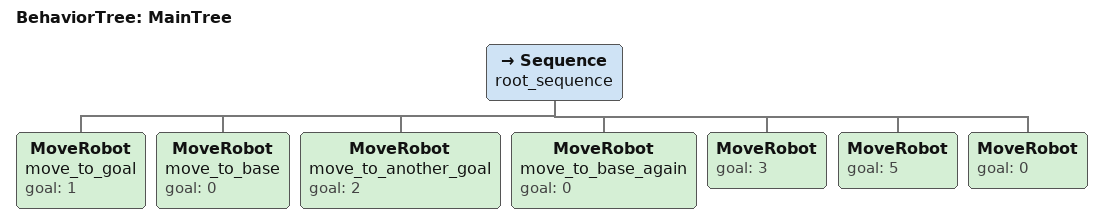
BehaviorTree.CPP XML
<root main_tree_to_execute = "MainTree" >
     <BehaviorTree ID="MainTree">
        <Sequence name="root_sequence">
            <MoveRobot   name="move_to_goal" goal="1"/>
            <MoveRobot   name="move_to_base" goal="0"/>
            <MoveRobot   name="move_to_another_goal" goal="2"/>
            <MoveRobot   name="move_to_base_again" goal="0"/>
            <MoveRobot   goal="3"/>
            <MoveRobot   goal="5"/>
            <MoveRobot   goal="0"/>
        </Sequence>
     </BehaviorTree>
 </root>
